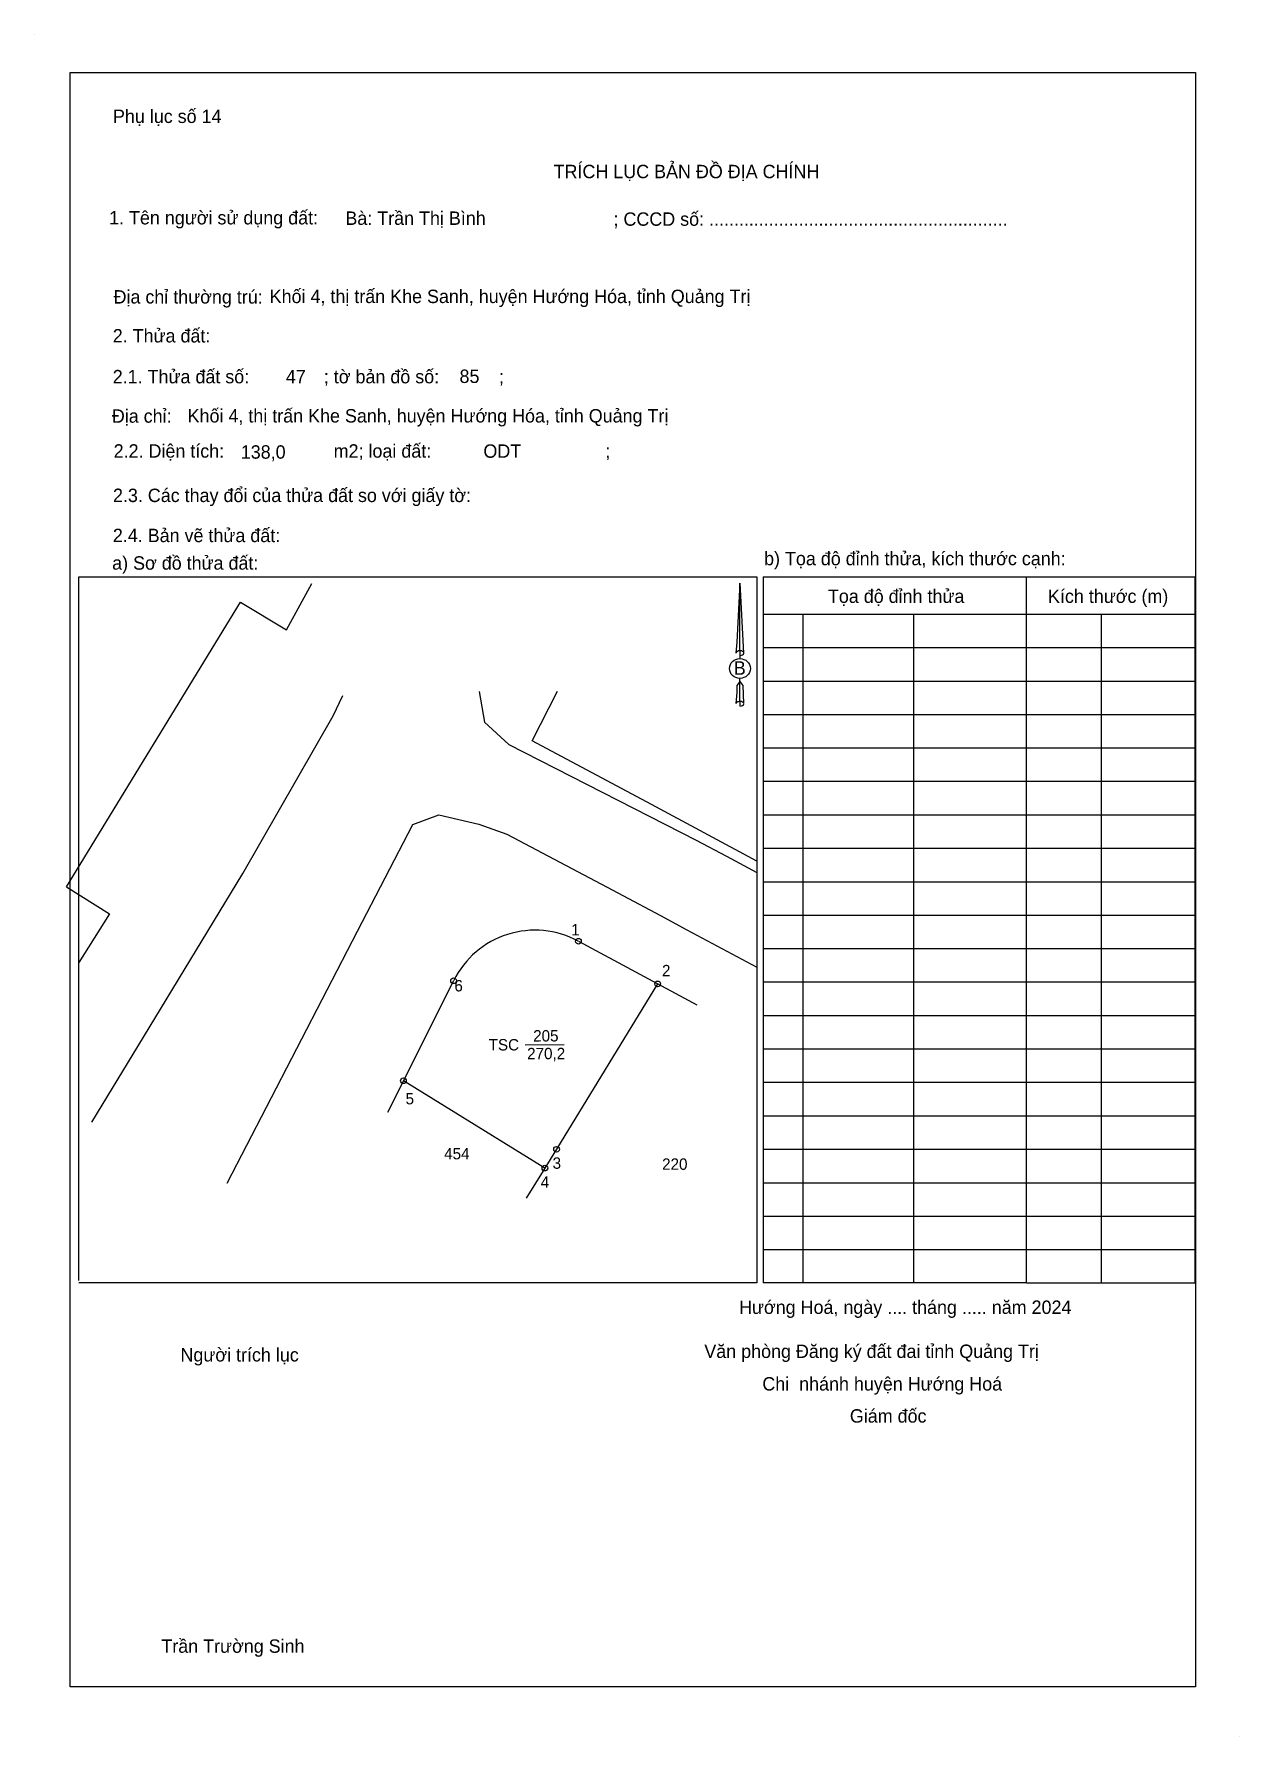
# Model space of a CAD drawing. Extents: x 552034 to 552140, y 1839188 to 1839338.
import ezdxf

# ---------------------------------------------------------------- set-up
doc = ezdxf.new("R2010")
doc.units = 0
for name, color, linetype in [('CanhThua', 7, 'Continuous'), ('hsktNoiDung', 7, 'Continuous'), ('hsktTemplate', 7, 'Continuous'), ('Level 1', 7, 'Continuous'), ('Level 10', 7, 'Continuous'), ('Level 12', 7, 'Continuous'), ('Level 13', 7, 'Continuous'), ('Level 2', 7, 'Continuous'), ('Level 22', 7, 'Continuous'), ('Level 23', 7, 'Continuous'), ('Level 5', 7, 'Continuous'), ('MocDinhThua', 7, 'Continuous'), ('tlbdNoiDung', 7, 'Continuous')]:
    doc.layers.add(name, color=color, linetype=linetype)

msp = doc.modelspace()

# ---------------------------------------------------------------- linework, layer by layer
at = {"layer": 'CanhThua'}
for p, q in [((552081.77, 1839257.95), (552092.17, 1839252.35)), ((552066.4, 1839245.68), (552070.82, 1839254.5)), ((552088.74, 1839254.19), (552079.86, 1839239.66)), ((552078.83, 1839238.01), (552066.4, 1839245.68)), ((552079.86, 1839239.66), (552078.83, 1839238.01))]:
    msp.add_line(p, q, dxfattribs=at)
at = {"layer": 'hsktTemplate'}
for p, q in [((552037.87, 1839289.96), (552097.45, 1839289.96)), ((552037.87, 1839228.14), (552037.87, 1839289.96)), ((552097.45, 1839289.96), (552097.45, 1839227.92)), ((552098, 1839289.96), (552098, 1839227.92)), ((552098, 1839289.96), (552121.14, 1839289.96)), ((552121.14, 1839227.92), (552121.14, 1839289.96)), ((552121.14, 1839289.96), (552135.95, 1839289.96)), ((552135.95, 1839289.96), (552135.95, 1839227.92)), ((552098.08, 1839286.68), (552135.95, 1839286.68)), ((552101.5, 1839286.68), (552101.5, 1839227.92)), ((552111.23, 1839286.68), (552111.23, 1839227.92)), ((552127.72, 1839286.68), (552127.72, 1839227.92)), ((552098, 1839283.74), (552135.95, 1839283.74)), ((552098, 1839280.8), (552135.95, 1839280.8)), ((552098, 1839277.87), (552135.95, 1839277.87)), ((552098, 1839274.93), (552135.95, 1839274.93)), ((552098, 1839271.99), (552135.95, 1839271.99)), ((552098, 1839269.05), (552135.95, 1839269.05)), ((552098, 1839266.11), (552135.95, 1839266.11)), ((552098, 1839263.17), (552135.95, 1839263.17)), ((552098, 1839260.24), (552135.95, 1839260.24)), ((552098, 1839257.3), (552135.95, 1839257.3)), ((552098, 1839254.36), (552135.95, 1839254.36)), ((552098, 1839251.42), (552135.95, 1839251.42)), ((552098, 1839248.48), (552135.95, 1839248.48)), ((552098, 1839245.55), (552135.95, 1839245.55)), ((552098, 1839242.61), (552135.95, 1839242.61)), ((552098, 1839239.67), (552135.95, 1839239.67)), ((552098, 1839236.73), (552135.95, 1839236.73)), ((552098, 1839233.79), (552135.95, 1839233.79)), ((552098, 1839230.86), (552135.95, 1839230.86)), ((552097.45, 1839227.92), (552037.87, 1839227.92)), ((552121.14, 1839227.92), (552098, 1839227.92)), ((552121.14, 1839227.92), (552135.95, 1839227.92))]:
    msp.add_line(p, q, dxfattribs=at)
at = {"layer": 'Level 1'}
msp.add_lwpolyline([(552037.11, 1839334.25), (552136.01, 1839334.25), (552136.01, 1839192.43), (552037.11, 1839192.43)], close=True, dxfattribs=at)
at = {"layer": 'Level 10'}
msp.add_lwpolyline([(552081.77, 1839257.95), (552081.77, 1839257.95)], dxfattribs=at)
msp.add_arc((552077.97, 1839250.91), 8, 61.6784, 153.3847, dxfattribs=at)
at = {"layer": 'Level 12'}
msp.add_lwpolyline([(552077.09, 1839248.85), (552080.52, 1839248.86)], dxfattribs=at)
at = {"layer": 'Level 2'}
for p, q in [((552033.95, 1839337.63), (552033.95, 1839337.63)), ((552095.97, 1839289.39), (552095.69, 1839284.21)), ((552095.97, 1839289.39), (552096.28, 1839283.25)), ((552095.97, 1839289.39), (552096.28, 1839283.25)), ((552095.97, 1839283.46), (552095.97, 1839289.39)), ((552095.97, 1839289.39), (552096.28, 1839283.25)), ((552095.69, 1839284.21), (552095.62, 1839283.25)), ((552095.97, 1839283.46), (552095.97, 1839283.23)), ((552095.97, 1839283.23), (552095.97, 1839283.06)), ((552095.97, 1839283.06), (552095.97, 1839282.82)), ((552095.97, 1839283.06), (552095.97, 1839282.82)), ((552095.97, 1839283.06), (552095.97, 1839282.82)), ((552096.28, 1839283.25), (552096.28, 1839283.25)), ((552095.97, 1839280.76), (552095.97, 1839281.03)), ((552095.97, 1839280.76), (552095.97, 1839281.03)), ((552095.97, 1839280.76), (552095.97, 1839281.03)), ((552095.69, 1839279.79), (552095.62, 1839278.82)), ((552095.71, 1839280.41), (552095.69, 1839279.79)), ((552095.97, 1839280.76), (552095.71, 1839280.41)), ((552095.97, 1839280.76), (552096.21, 1839280.41)), ((552095.97, 1839280.76), (552096.21, 1839280.41)), ((552095.97, 1839280.76), (552096.21, 1839280.41)), ((552095.97, 1839279.03), (552095.97, 1839280.76)), ((552096.21, 1839280.41), (552096.28, 1839278.82)), ((552096.21, 1839280.41), (552096.28, 1839278.82)), ((552096.21, 1839280.41), (552096.28, 1839278.82)), ((552095.97, 1839279.03), (552095.97, 1839278.78)), ((552095.97, 1839278.78), (552095.97, 1839278.61)), ((552096.28, 1839278.82), (552096.28, 1839278.82)), ((552139.9, 1839188.04), (552139.9, 1839188.04))]:
    msp.add_line(p, q, dxfattribs=at)
msp.add_ellipse((552095.97, 1839281.9), major_axis=(0.913, 0), ratio=0.952727, dxfattribs=at)
for centre, start_param, end_param in [((552095.97, 1839283.25), 1.570796, 3.074452), ((552095.97, 1839283.25), 0.067141, 1.570796), ((552095.97, 1839283.25), 4.712389, 6.283185), ((552095.97, 1839278.8), 2.491069, 3.074278), ((552095.97, 1839278.8), 1.570796, 2.491069), ((552095.97, 1839278.8), 0.067141, 1.570796), ((552095.97, 1839278.8), 4.712389, 6.283185)]:
    msp.add_ellipse(centre, major_axis=(0.335, 0), ratio=0.614131, start_param=start_param, end_param=end_param, dxfattribs=at)
at = {"layer": 'Level 22'}
for p, q in [((552094.8, 1839265.41), (552097.45, 1839263.99)), ((552054.37, 1839243.35), (552062.37, 1839258.82)), ((552091.31, 1839258.95), (552097.45, 1839255.65)), ((552039.01, 1839242.04), (552043.56, 1839249.52)), ((552050.92, 1839236.69), (552054.37, 1839243.35))]:
    msp.add_line(p, q, dxfattribs=at)
for points in [[(552043.56, 1839249.52), (552052.29, 1839263.88), (552060.23, 1839277.73), (552061.09, 1839279.54)], [(552073.06, 1839279.88), (552073.53, 1839277.17), (552075.67, 1839275.23), (552092.13, 1839266.83), (552094.8, 1839265.41)], [(552062.37, 1839258.82), (552067.22, 1839268.19), (552069.5, 1839269.03), (552073.04, 1839268.23), (552075.49, 1839267.35), (552084.3, 1839262.68)], [(552084.3, 1839262.68), (552088.98, 1839260.2), (552091.31, 1839258.95)]]:
    msp.add_lwpolyline(points, dxfattribs=at)
at = {"layer": 'Level 23'}
msp.add_line((552036.8, 1839262.73), (552052.09, 1839287.73), dxfattribs=at)
for points in [[(552052.09, 1839287.73), (552056.12, 1839285.31), (552058.36, 1839289.36)], [(552088.2, 1839269.95), (552077.72, 1839275.53), (552079.93, 1839279.92)], [(552097.45, 1839264.96), (552088.2, 1839269.95)], [(552036.8, 1839262.73), (552040.58, 1839260.36), (552037.87, 1839256.06)]]:
    msp.add_lwpolyline(points, dxfattribs=at)
at = {"layer": 'MocDinhThua'}
for centre in [(552081.78, 1839257.94), (552070.81, 1839254.47), (552088.74, 1839254.19), (552066.4, 1839245.68), (552079.86, 1839239.66), (552078.83, 1839238.01)]:
    msp.add_circle(centre, 0.25, dxfattribs=at)
at = {"layer": 'tlbdNoiDung'}
for p, q in [((552066.4, 1839245.68), (552065, 1839242.89)), ((552078.83, 1839238.01), (552077.18, 1839235.36))]:
    msp.add_line(p, q, dxfattribs=at)

# ---------------------------------------------------------------- texts
at = {"layer": 'hsktNoiDung'}
for s, height, p in [('Khối 4, thị trấn Khe Sanh, huyện Hướng Hóa, tỉnh Quảng Trị', 1.1769, (552054.65, 1839314)), ('47', 1.177, (552056.07, 1839306.95)), ('85', 1.177, (552071.33, 1839306.98)), ('Khối 4, thị trấn Khe Sanh, huyện Hướng Hóa, tỉnh Quảng Trị', 1.1769, (552047.44, 1839303.51)), ('138,0', 1.177, (552052.11, 1839300.33)), ('ODT', 1.177, (552073.43, 1839300.41))]:
    msp.add_text(s, height=height, dxfattribs=at).set_placement(p)
at = {"layer": 'hsktTemplate'}
for s, height, p in [('Phụ lục số 14', 1.1769, (552040.88, 1839329.82)), (' TRÍCH LỤC BẢN ĐỒ ĐỊA CHÍNH', 1.1769, (552079.16, 1839324.97)), ('1. Tên người sử dụng đất:', 1.1769, (552040.54, 1839320.91)), ('Bà: Trần Thị Bình', 1.1769, (552061.3, 1839320.87)), ('; CCCD số: ............................................................', 1.1769, (552084.86, 1839320.79)), ('Địa chỉ thường trú:', 1.1769, (552040.93, 1839313.96)), ('2. Thửa đất:', 1.1769, (552040.86, 1839310.54)), ('2.1. Thửa đất số:               ; tờ bản đồ số:            ;', 1.1769, (552040.86, 1839306.95)), ('Địa chỉ:', 1.177, (552040.78, 1839303.49)), ('2.2. Diện tích:                      m2; loại đất:                                   ;', 1.1769, (552040.94, 1839300.42)), ('2.3. Các thay đổi của thửa đất so với giấy tờ:', 1.1769, (552040.88, 1839296.52)), ('2.4. Bản vẽ thửa đất:', 1.1769, (552040.87, 1839293)), ('a) Sơ đồ thửa đất:', 1.1769, (552040.81, 1839290.58)), ('b) Tọa độ đỉnh thửa, kích thước cạnh:', 1.1769, (552098.09, 1839290.97)), ('Tọa độ đỉnh thửa', 1.1769, (552103.7, 1839287.66)), ('Kích thước (m)', 1.1769, (552123.04, 1839287.66)), ('Hướng Hoá, ngày .... tháng ..... năm 2024', 1.1769, (552095.89, 1839225.2)), ('Văn phòng Đăng ký đất đai tỉnh Quảng Trị', 1.1769, (552092.84, 1839221.33)), ('Người trích lục', 1.1769, (552046.81, 1839221.02)), (' Chi  nhánh huyện Hướng Hoá', 1.1769, (552097.5, 1839218.47)), (' Giám đốc', 1.177, (552105.19, 1839215.65)), ('Trần Trường Sinh', 1.1769, (552045.13, 1839195.43))]:
    msp.add_text(s, height=height, dxfattribs=at).set_placement(p)
at = {"layer": 'Level 12'}
for s, p in [('205', (552077.8, 1839249.13)), ('TSC ', (552073.89, 1839248.34)), ('270,2', (552077.27, 1839247.57))]:
    msp.add_text(s, height=1, rotation=0.1471, dxfattribs=at).set_placement(p)
at = {"layer": 'Level 13'}
for s, p in [('454', (552069.98, 1839238.78)), ('220', (552089.13, 1839237.86))]:
    msp.add_text(s, height=1, dxfattribs=at).set_placement(p)
at = {"layer": 'Level 2'}
msp.add_text('B', height=1.18, dxfattribs=at).set_placement((552095.43, 1839281.35))
at = {"layer": 'Level 5'}
for s, p in [('1', (552081.14, 1839258.45)), ('2', (552089.12, 1839254.86)), ('6', (552070.88, 1839253.53)), ('5', (552066.59, 1839243.61)), ('3', (552079.51, 1839237.95)), ('4', (552078.46, 1839236.28))]:
    msp.add_text(s, height=1, dxfattribs=at).set_placement(p)

doc.saveas('drawing.dxf')
